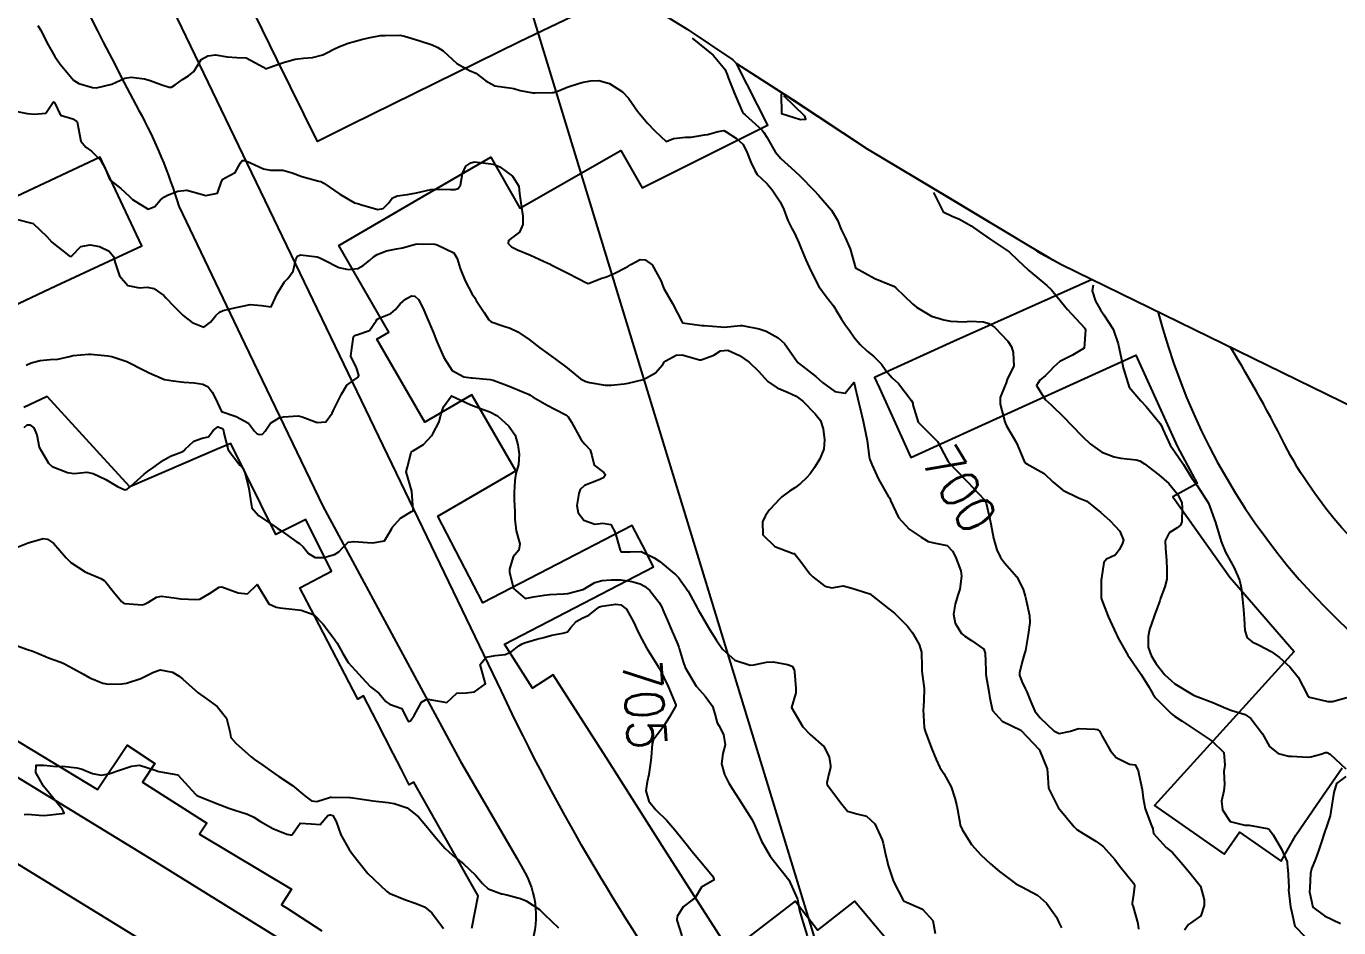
# Model space of a CAD drawing. Header units: metres. Extents: x 286371 to 293043, y 7462578 to 7466404.
# Drawn here: x 290594.6 to 290731.7, y 7463611.3 to 7463705.4 of the extents above; entities that cross this region are included whole.
import ezdxf
from ezdxf.enums import TextEntityAlignment as Align

# ---------------------------------------------------------------- set-up
doc = ezdxf.new("R2010")
doc.units = ezdxf.units.M
doc.header["$MEASUREMENT"] = 0
doc.linetypes.add('CONTINUO', pattern=[0])
for name, color, linetype in [('Area', 45, 'Continuous'), ('Cotas', 45, 'Continuous'), ('Curvas de Nivel 1m', 11, 'Continuous'), ('Curvas de Nivel 5m', 15, 'Continuous'), ('Edificações', 30, 'Continuous'), ('TEXTO', 45, 'Continuous'), ('Vias primárias', 230, 'Continuous')]:
    doc.layers.add(name, color=color, linetype=linetype)
doc.styles.add('Style-STANDARD', font='STANDARD.shx')

msp = doc.modelspace()

# ---------------------------------------------------------------- linework, layer by layer
at = {"layer": 'Area'}
msp.add_polyline3d([(290657.18, 7463709.13, 699.91), (290663.61, 7463705.12, 703.99), (290668.4, 7463701.94, 701.77), (290668.77, 7463701.55, 702.72), (290674.59, 7463697.82, 702.2), (290682.44, 7463692.64, 701.79), (290699.46, 7463682.45, 702.46), (290700.2, 7463681.93, 700.69), (290702.72, 7463680.57, 698.33), (290739.63, 7463662.55, 699.15)], dxfattribs=at)
at = {"layer": 'Curvas de Nivel 1m', "flags": 128}
for points, elevation in [([(290664.16, 7463704.18), (290666.32, 7463702.43), (290667.54, 7463700.97), (290667.8, 7463700.41), (290667.95, 7463699.98), (290668.55, 7463698.4), (290669.4, 7463696.46), (290669.44, 7463696.38), (290669.46, 7463696.37), (290669.47, 7463696.35), (290669.68, 7463696.18), (290671.45, 7463694.59), (290671.63, 7463694.35), (290671.93, 7463693.86), (290672.8, 7463692.33), (290673.4, 7463691.63), (290674.87, 7463690.3), (290675.38, 7463689.82), (290676.9, 7463688.27), (290677.35, 7463687.8), (290678.69, 7463686.24), (290679.31, 7463685.19), (290679.71, 7463684.23), (290680.13, 7463683.37), (290680.64, 7463682.21), (290681.22, 7463680.2), (290683.21, 7463679.1), (290684.92, 7463678.42), (290685.2, 7463678.31), (290685.41, 7463678.14), (290687.17, 7463676.45), (290687.57, 7463676.11), (290689.15, 7463675.16), (290690.42, 7463674.79), (290691.14, 7463674.66), (290692.58, 7463674.59), (290693.14, 7463674.65), (290694.56, 7463674.59), (290695.14, 7463674.41), (290695.76, 7463673.99), (290697.11, 7463672.57), (290697.51, 7463671.96), (290697.69, 7463671.36), (290697.73, 7463669.95), (290697.51, 7463669.51), (290697.05, 7463668.56), (290696.9, 7463668.11), (290696.84, 7463667.97), (290696.32, 7463666.68), (290696.3, 7463665.98), (290696.82, 7463664.14), (290696.88, 7463663.97), (290696.98, 7463663.73), (290698.02, 7463661.95), (290698.84, 7463660.03), (290698.87, 7463659.94), (290698.92, 7463659.85), (290699.1, 7463659.75), (290700.9, 7463658.73), (290701.83, 7463657.89), (290702.87, 7463657.02), (290704.5, 7463656.21), (290704.86, 7463656.08), (290705.37, 7463655.84), (290706.84, 7463654.67), (290707.8, 7463653.8), (290708.81, 7463652.71), (290709.19, 7463651.78), (290709.1, 7463651.47), (290708.78, 7463650.82), (290708.33, 7463650.23), (290707.44, 7463649.8), (290707.13, 7463649.44), (290706.89, 7463647.81), (290706.88, 7463647.66), (290706.85, 7463645.81), (290706.89, 7463645.62), (290707.61, 7463643.8), (290708.42, 7463642.01), (290708.54, 7463641.79), (290708.64, 7463641.56), (290709.64, 7463639.77), (290710.59, 7463638.41), (290711.05, 7463637.75), (290711.83, 7463636.47), (290712.27, 7463635.73), (290712.55, 7463635.34), (290714.17, 7463633.7), (290714.52, 7463633.42), (290715.31, 7463632.88), (290716.49, 7463632.12), (290717.2, 7463631.65), (290718.47, 7463630.8), (290719.68, 7463629.62), (290719.77, 7463628.28), (290719.69, 7463627.62), (290719.75, 7463626.27), (290719.67, 7463625.62), (290719.45, 7463624.55), (290719.55, 7463623.62), (290720.35, 7463622.41), (290721.88, 7463622.05), (290722.34, 7463622.02), (290724.2, 7463621.68), (290724.34, 7463621.65), (290724.46, 7463621.54), (290724.82, 7463621.04), (290725.72, 7463619.52), (290726.28, 7463618.21), (290726.34, 7463617.51), (290726.35, 7463617.44), (290726.46, 7463615.51), (290726.45, 7463615.3), (290726.65, 7463613.51), (290726.78, 7463612.93), (290727.08, 7463611.5), (290728.17, 7463610.38)], 699), ([(290673.43, 7463698.37), (290673.44, 7463698.36), (290673.44, 7463698.33), (290673.47, 7463696.32), (290675.47, 7463695.7), (290676.01, 7463695.75), (290675.92, 7463696.06), (290673.73, 7463698.16)], 698), ([(290593.47, 7463696.58), (290594.68, 7463696.32), (290595.46, 7463696.24), (290596.62, 7463696.35), (290597.41, 7463697.5), (290597.48, 7463697.54), (290597.51, 7463697.52), (290597.52, 7463697.49), (290598.15, 7463696.16), (290599.46, 7463695.77), (290599.9, 7463695.45), (290600.14, 7463694.16), (290600.28, 7463693.45), (290600.79, 7463692.81), (290601.41, 7463692.4), (290602.39, 7463691.41), (290602.74, 7463690.76), (290603.32, 7463689.4), (290603.34, 7463689.37), (290603.36, 7463689.35), (290604.48, 7463688.51), (290605.34, 7463687.68), (290605.67, 7463687.36), (290607.32, 7463686.33), (290608.03, 7463686.61), (290608.62, 7463687.32), (290609.01, 7463687.64), (290609.34, 7463687.81), (290610.43, 7463688.21), (290611.35, 7463688.33), (290612.62, 7463687.98), (290613.34, 7463687.75), (290614.55, 7463688.02), (290614.99, 7463689.22), (290615.12, 7463689.46), (290615.37, 7463689.62), (290616.42, 7463690.16), (290616.95, 7463691.19), (290617.15, 7463691.43), (290617.4, 7463691.42), (290618.02, 7463691.18), (290619.38, 7463690.55), (290620.11, 7463690.42), (290621.38, 7463690.41), (290622.36, 7463690.13), (290623.37, 7463689.74), (290625.16, 7463689.27), (290625.37, 7463689.21), (290625.67, 7463689.06), (290627.35, 7463687.92), (290628.87, 7463687.01), (290629.33, 7463686.89), (290629.5, 7463686.84), (290631.32, 7463686.31), (290631.87, 7463686.42), (290632.42, 7463686.96), (290632.82, 7463687.47), (290633.34, 7463687.72), (290634.4, 7463687.87), (290635.35, 7463688.05), (290636.85, 7463688.39), (290637.35, 7463688.44), (290638.89, 7463688.4), (290639.35, 7463688.4), (290639.69, 7463688.5), (290639.96, 7463688.84), (290640.14, 7463690.07), (290640.51, 7463690.83), (290641.03, 7463691.18), (290641.39, 7463691.28), (290643.11, 7463691.06), (290643.39, 7463691.02), (290644.05, 7463690.77), (290645.37, 7463689.79), (290646.03, 7463688.74), (290646.11, 7463687.98), (290646.27, 7463686.74), (290646.45, 7463685.59), (290646.45, 7463684.74), (290646.11, 7463683.92), (290645.27, 7463683.3), (290644.96, 7463683.07), (290644.94, 7463682.76), (290645.26, 7463682.42), (290645.9, 7463682.1), (290647.25, 7463681.54), (290649.08, 7463680.7), (290649.23, 7463680.62), (290649.35, 7463680.57), (290651.22, 7463679.61), (290653.09, 7463678.64), (290653.2, 7463678.59), (290653.26, 7463678.58), (290653.4, 7463678.63), (290654.7, 7463679.12), (290655.21, 7463679.29), (290656.12, 7463679.7), (290657.23, 7463680.26), (290657.44, 7463680.36), (290657.74, 7463680.57), (290658.71, 7463681.08), (290659.24, 7463681.04), (290659.98, 7463680.53), (290660.91, 7463678.81), (290661.01, 7463678.52), (290661.2, 7463678.06), (290662.09, 7463676.5), (290663.14, 7463674.48), (290665.14, 7463674.21), (290665.39, 7463674.2), (290667.14, 7463674.05), (290667.52, 7463674.03), (290669.14, 7463674.18), (290669.35, 7463674.18), (290671.13, 7463673.86), (290671.89, 7463673.59), (290673.11, 7463672.92), (290673.8, 7463672.32), (290675.08, 7463670.46), (290675.22, 7463670.3), (290677.05, 7463668.86), (290677.74, 7463668.26), (290679.03, 7463667.3), (290680.13, 7463667.12), (290680.99, 7463668.22), (290681.02, 7463668.24), (290681.04, 7463668.25), (290681.07, 7463668.23), (290681.07, 7463668.21), (290681.08, 7463668.17), (290681.51, 7463666.21), (290681.69, 7463665.52), (290682.02, 7463664.2), (290682.3, 7463662.85), (290682.42, 7463662.19), (290682.63, 7463660.49), (290682.71, 7463660.19), (290682.92, 7463659.67), (290683.6, 7463658.17), (290684.63, 7463656.39), (290684.79, 7463656.16), (290684.86, 7463655.93), (290685.68, 7463654.14), (290686.82, 7463652.94), (290688.06, 7463652.11), (290688.8, 7463651.66), (290689.38, 7463651.5), (290690.78, 7463651.23), (290691.34, 7463650.62), (290691.65, 7463650.05), (290692.2, 7463648.58), (290692.28, 7463648.04), (290692.09, 7463646.66), (290691.91, 7463646.05), (290691.63, 7463645.11), (290691.44, 7463644.05), (290691.6, 7463643.11), (290692.27, 7463642.04), (290692.64, 7463641.75), (290693.33, 7463641.32), (290694.62, 7463640.4), (290694.74, 7463640), (290694.81, 7463638.22), (290694.81, 7463638), (290694.83, 7463637.75), (290695.14, 7463636), (290695.24, 7463635.29), (290695.5, 7463633.99), (290696.51, 7463632.89), (290698.49, 7463631.94), (290700.39, 7463629.92), (290700.46, 7463629.8), (290701.22, 7463627.9), (290701.31, 7463627.01), (290701.37, 7463625.9), (290702.36, 7463623.88), (290704.03, 7463621.86), (290704.33, 7463621.59), (290705, 7463621.16), (290706.31, 7463620.37), (290707.08, 7463619.81), (290708.28, 7463618.44), (290708.77, 7463617.79), (290710.25, 7463615.98), (290710.33, 7463615.85), (290710.36, 7463615.76), (290710.35, 7463615.66), (290710.23, 7463614.81), (290710.09, 7463613.89), (290710.11, 7463613.77), (290710.21, 7463613.5), (290710.7, 7463611.76), (290710.75, 7463611.19)], 701), ([(290689.35, 7463688.08), (290690.35, 7463686.07), (290691.31, 7463685.6), (290692.07, 7463685.28), (290693.29, 7463684.59), (290694.12, 7463684.01), (290695.27, 7463683.2), (290697.14, 7463681.97), (290697.25, 7463681.88), (290698.17, 7463681.02), (290699.23, 7463680.01), (290699.3, 7463679.93), (290701.2, 7463678.36), (290701.67, 7463677.9), (290703.17, 7463676.08), (290703.34, 7463675.87), (290705.14, 7463673.96), (290705.21, 7463673.84), (290705.23, 7463673.74), (290705.1, 7463671.84), (290703.87, 7463671.08), (290703.09, 7463670.7), (290702.54, 7463670.43), (290701.93, 7463669.89), (290701.52, 7463669.44), (290701.06, 7463668.99), (290700.47, 7463668.49), (290700.12, 7463667.92), (290701.02, 7463666.47), (290701.64, 7463665.9), (290702.99, 7463664.59), (290703.7, 7463663.86), (290704.96, 7463662.56), (290705.7, 7463661.83), (290706.93, 7463660.96), (290708.23, 7463660.49), (290708.92, 7463660.34), (290710.52, 7463660.16), (290710.92, 7463660.05), (290711.4, 7463659.75), (290712.9, 7463658.62), (290713.93, 7463657.71), (290714.87, 7463656.56), (290715.28, 7463655.69), (290715.34, 7463655.2), (290715.28, 7463653.69), (290715.16, 7463653.35), (290714.81, 7463653.07), (290713.97, 7463652.54), (290713.56, 7463651.71), (290713.58, 7463650.92), (290713.69, 7463649.71), (290713.74, 7463648.72), (290713.72, 7463647.71), (290713.51, 7463646.92), (290713.08, 7463645.72), (290712.98, 7463645.44), (290712.69, 7463644.63), (290712.45, 7463643.96), (290712.36, 7463643.73), (290711.93, 7463642.46), (290711.76, 7463641.74), (290711.77, 7463640.6), (290712.08, 7463639.73), (290712.6, 7463638.87), (290713.53, 7463637.71), (290714.57, 7463636.78), (290716.4, 7463635.67), (290716.55, 7463635.59), (290716.67, 7463635.54), (290718.54, 7463634.85), (290719.88, 7463634.26), (290720.52, 7463634), (290721.91, 7463633.58), (290722.51, 7463633.18), (290723.71, 7463631.56), (290724.46, 7463630.26), (290725.34, 7463629.53), (290726.45, 7463629.25), (290726.74, 7463629.22), (290728.45, 7463629.14), (290728.77, 7463629.16), (290729.8, 7463629.46), (290730.29, 7463629.62), (290730.46, 7463629.61), (290730.79, 7463629.45), (290732.43, 7463627.93)], 698), ([(290593.54, 7463685.31), (290595.29, 7463684.84), (290596.72, 7463683.5), (290597.27, 7463682.9), (290599.08, 7463681.47), (290599.24, 7463681.41), (290599.29, 7463681.42), (290599.33, 7463681.46), (290600.27, 7463682.43), (290601.26, 7463682.62), (290602.24, 7463682.44), (290603.25, 7463681.97), (290603.68, 7463681.4), (290603.88, 7463680.75), (290604.33, 7463679.39), (290605.2, 7463678.38), (290606.41, 7463678.14), (290607.2, 7463678.21), (290607.9, 7463678.04), (290608.94, 7463677.32), (290609.18, 7463677.08), (290610.03, 7463676.16), (290610.95, 7463675.28), (290611.15, 7463675.11), (290611.91, 7463674.49), (290613.13, 7463674.03), (290613.83, 7463674.54), (290614.39, 7463675.23), (290614.78, 7463675.59), (290615.15, 7463675.76), (290616.32, 7463676.04), (290617.16, 7463676.22), (290617.96, 7463676.37), (290619.16, 7463676.29), (290620.17, 7463676.13), (290620.63, 7463677.13), (290620.81, 7463677.5), (290621.19, 7463678.14), (290621.56, 7463678.76), (290621.92, 7463679.11), (290622.46, 7463679.87), (290622.73, 7463681.1), (290622.91, 7463681.43), (290623.24, 7463681.58), (290624.96, 7463681.35), (290625.24, 7463681.26), (290625.67, 7463681.06), (290627.22, 7463680.26), (290628.2, 7463680.04), (290629.22, 7463680.14), (290629.78, 7463680.44), (290630.43, 7463680.99), (290630.87, 7463681.35), (290631.24, 7463681.61), (290632.23, 7463681.98), (290633.25, 7463682.18), (290633.88, 7463682.31), (290635.26, 7463682.69), (290635.45, 7463682.72), (290637.26, 7463682.67), (290637.52, 7463682.62), (290639.25, 7463681.77), (290639.58, 7463681.19), (290639.69, 7463680.85), (290639.9, 7463680.16), (290640.44, 7463678.84), (290641.18, 7463677.46), (290641.43, 7463677.07), (290641.59, 7463676.82), (290642.42, 7463675.54), (290642.92, 7463674.8), (290643.14, 7463674.58), (290644.48, 7463674.11), (290645.13, 7463673.92), (290645.93, 7463673.55), (290647.11, 7463672.72), (290648.24, 7463671.85), (290649.09, 7463671.22), (290649.86, 7463670.68), (290651.07, 7463669.77), (290652.49, 7463668.64), (290653.05, 7463668.34), (290653.43, 7463668.24), (290655.04, 7463667.98), (290655.68, 7463667.95), (290657.04, 7463668.1), (290657.45, 7463668.16), (290659.05, 7463668.54), (290660.33, 7463669.25), (290661.08, 7463670.13), (290661.23, 7463670.37), (290661.38, 7463670.51), (290662.48, 7463671.1), (290663.09, 7463671.12), (290664.92, 7463670.61), (290665.08, 7463670.61), (290666.42, 7463671.1), (290667.09, 7463671.54), (290667.88, 7463671.63), (290669.08, 7463671.06), (290670.1, 7463670.38), (290671.06, 7463669.42), (290672.04, 7463668.35), (290673.03, 7463667.67), (290674.1, 7463667.24), (290675.02, 7463666.82), (290675.7, 7463666.29), (290676.99, 7463664.97), (290677.55, 7463664.27), (290677.83, 7463663.4), (290677.97, 7463662.26), (290677.89, 7463661.3), (290677.49, 7463660.27), (290677.27, 7463659.91), (290676.91, 7463659.36), (290676.46, 7463658.72), (290676.09, 7463658.29), (290675.47, 7463657.71), (290674.88, 7463657.26), (290674.3, 7463656.89), (290673.52, 7463656.32), (290673.19, 7463656), (290672.85, 7463655.62), (290672.23, 7463654.96), (290671.81, 7463654.35), (290671.48, 7463653.7), (290671.52, 7463652.35), (290672.79, 7463651.11), (290674.68, 7463650.4), (290674.78, 7463650.38), (290674.9, 7463650.3), (290675.45, 7463649.61), (290676.45, 7463648.28), (290676.74, 7463647.97), (290677.99, 7463646.99), (290678.72, 7463646.82), (290679.93, 7463647.02), (290680.72, 7463646.81), (290682.7, 7463646.18), (290684.68, 7463644.63), (290685.29, 7463644.15), (290686.65, 7463642.82), (290687.16, 7463642.12), (290687.85, 7463640.88), (290688.1, 7463640.1), (290688.13, 7463638.56), (290688.15, 7463638.1), (290688.36, 7463636.29), (290688.37, 7463636.1), (290688.3, 7463634.33), (290688.29, 7463634.1), (290688.36, 7463632.23), (290688.4, 7463632.1), (290688.49, 7463631.86), (290689.15, 7463630.08), (290689.64, 7463628.88), (290690.03, 7463628.07), (290690.42, 7463627.44), (290691.19, 7463626.05), (290691.59, 7463624.84), (290691.79, 7463624.04), (290692.09, 7463622.3), (290692.14, 7463622.04), (290692.34, 7463621.59), (290693.32, 7463620.02), (290694.29, 7463618.92), (290695.32, 7463617.99), (290696.26, 7463617.18), (290697.93, 7463615.95), (290698.24, 7463615.77), (290698.57, 7463615.61), (290700.23, 7463614.73), (290701.17, 7463613.9), (290702.19, 7463612.44), (290702.46, 7463611.88), (290702.73, 7463611.32)], 702), ([(290706.02, 7463678.42), (290705.91, 7463677.83), (290706.26, 7463676.75), (290706.79, 7463675.82), (290707.16, 7463675.31), (290708.11, 7463673.8), (290708.64, 7463672.27), (290708.73, 7463671.79), (290709.08, 7463670.16), (290709.17, 7463669.78), (290709.2, 7463669.66), (290709.79, 7463667.77), (290711.02, 7463666.32), (290711.58, 7463665.75), (290712.98, 7463663.99), (290713.16, 7463663.72), (290713.31, 7463663.38), (290714.06, 7463661.71), (290714.93, 7463660.46), (290715.47, 7463659.69), (290716.32, 7463658.25), (290716.74, 7463657.67), (290716.88, 7463657.49), (290718.09, 7463655.65), (290718.82, 7463653.63), (290719.4, 7463651.63), (290719.86, 7463650.54), (290720.37, 7463649.61), (290720.75, 7463648.91), (290721.32, 7463647.6), (290721.48, 7463646.84), (290721.64, 7463645.59), (290721.75, 7463644.53), (290721.79, 7463643.59), (290721.88, 7463642.36), (290722.13, 7463641.58), (290722.64, 7463641.17), (290723.37, 7463640.82), (290724.62, 7463640.18), (290725.49, 7463639.53), (290726.59, 7463638.55), (290727.44, 7463637.5), (290728.43, 7463635.6), (290728.5, 7463635.49), (290728.54, 7463635.44), (290728.62, 7463635.41), (290730.54, 7463634.94), (290731.04, 7463634.94), (290732.54, 7463635.36)], 697), ([(290594.56, 7463670.04), (290595.08, 7463670.3), (290596.04, 7463670.55), (290597.08, 7463670.64), (290597.88, 7463670.68), (290599.09, 7463670.97), (290599.49, 7463671.05), (290601.09, 7463671.2), (290601.32, 7463671.2), (290603.09, 7463671.03), (290603.53, 7463670.95), (290605.08, 7463670.43), (290606.92, 7463669.48), (290607.06, 7463669.41), (290607.19, 7463669.34), (290609.04, 7463668.56), (290609.92, 7463668.42), (290611.04, 7463668.28), (290612.11, 7463668.2), (290613.04, 7463668.08), (290613.58, 7463667.79), (290613.99, 7463667.24), (290614.35, 7463666.56), (290614.99, 7463665.22), (290616.5, 7463664.71), (290616.98, 7463664.44), (290617.79, 7463663.99), (290618.43, 7463663.17), (290618.69, 7463662.89), (290618.96, 7463662.8), (290619.25, 7463662.86), (290619.54, 7463663.15), (290620.11, 7463664.01), (290620.99, 7463664.54), (290621.45, 7463664.65), (290622.99, 7463664.76), (290623.42, 7463664.66), (290624.98, 7463664.06), (290625.88, 7463664.15), (290626.54, 7463665.04), (290626.68, 7463665.36), (290627.01, 7463666.04), (290627.35, 7463666.69), (290627.51, 7463667.03), (290628.08, 7463667.97), (290629.05, 7463668.66), (290629.25, 7463668.8), (290629.33, 7463669), (290629.07, 7463669.77), (290628.48, 7463671.01), (290628.56, 7463671.54), (290628.78, 7463673.01), (290628.96, 7463673.17), (290629.12, 7463673.23), (290630.43, 7463673.68), (290631.14, 7463674.67), (290631.25, 7463674.87), (290631.46, 7463674.97), (290632.67, 7463675.44), (290633.16, 7463675.87), (290633.63, 7463676.47), (290634.19, 7463676.93), (290634.82, 7463677.28), (290635.18, 7463677.27), (290635.57, 7463676.91), (290636.01, 7463676.05), (290636.51, 7463674.89), (290637.12, 7463673.44), (290637.33, 7463672.88), (290637.46, 7463672.52), (290638.19, 7463670.87), (290639.06, 7463669.49), (290640.28, 7463668.84), (290641.05, 7463668.73), (290641.15, 7463668.73), (290643.05, 7463668.55), (290643.35, 7463668.49), (290645.04, 7463667.87), (290646.54, 7463667.23), (290647.03, 7463667.01), (290647.21, 7463666.92), (290647.54, 7463666.73), (290649.01, 7463665.88), (290649.79, 7463665.47), (290651, 7463664.83), (290651.18, 7463664.66), (290651.55, 7463664.09), (290652.33, 7463662.65), (290652.55, 7463662.25), (290652.94, 7463661.79), (290653.5, 7463661.2), (290653.67, 7463660.63), (290653.89, 7463659.61), (290654.9, 7463658.84), (290655.1, 7463658.6), (290654.89, 7463658.29), (290654.33, 7463658.06), (290652.88, 7463657.49), (290652.45, 7463657.07), (290652.29, 7463656.65), (290652.1, 7463655.4), (290652.23, 7463654.65), (290652.82, 7463653.86), (290653.97, 7463653.47), (290654.82, 7463653.55), (290655.65, 7463653.43), (290656.1, 7463652.59), (290656.62, 7463650.75), (290656.7, 7463650.59), (290656.77, 7463650.56), (290656.8, 7463650.55), (290657.65, 7463650.57), (290658.77, 7463650.6), (290658.82, 7463650.59), (290658.9, 7463650.55), (290660.18, 7463649.94), (290660.76, 7463649.55), (290662.05, 7463648.49), (290662.43, 7463648.18), (290662.73, 7463647.88), (290663.73, 7463646.47), (290664.69, 7463644.65), (290664.79, 7463644.45), (290664.97, 7463644.16), (290666, 7463642.43), (290666.64, 7463641.37), (290667.3, 7463640.41), (290668.6, 7463639.25), (290670.21, 7463638.75), (290670.59, 7463638.77), (290671.9, 7463639.04), (290672.6, 7463639.08), (290674.09, 7463638.82), (290674.59, 7463638.62), (290674.8, 7463638.3), (290674.83, 7463638.05), (290674.98, 7463636.3), (290674.98, 7463635.86), (290674.52, 7463634.3), (290675.7, 7463632.29), (290676.48, 7463631.5), (290677.88, 7463630.25), (290678.45, 7463629.16), (290678.61, 7463628.24), (290678.61, 7463628.06), (290678.42, 7463627.39), (290678.2, 7463626.45), (290678.26, 7463626.25), (290678.4, 7463626.06), (290679.79, 7463624.22), (290680.36, 7463623.51), (290681.34, 7463623.22), (290682.36, 7463622.96), (290683.21, 7463622.17), (290683.99, 7463620.49), (290684.08, 7463620.16), (290684.3, 7463619.16), (290684.54, 7463618.15), (290684.61, 7463617.81), (290685.17, 7463616.14), (290686.21, 7463614.12), (290688.2, 7463613.28), (290689.28, 7463612.08), (290689.53, 7463610.71)], 703), ([(290594.37, 7463663.53), (290594.69, 7463663.81), (290594.97, 7463663.82), (290595.38, 7463663.52), (290595.68, 7463662.79), (290595.95, 7463661.51), (290596.91, 7463659.81), (290597.3, 7463659.49), (290598.89, 7463658.84), (290599.58, 7463658.76), (290600.9, 7463658.88), (290601.56, 7463658.76), (290602.88, 7463658.12), (290604.1, 7463657.39), (290604.87, 7463657.05), (290605.14, 7463657.1), (290605.47, 7463657.37), (290606.2, 7463658.04), (290606.89, 7463658.69), (290607.26, 7463658.97), (290607.82, 7463659.33), (290608.44, 7463659.79), (290608.92, 7463660.15), (290609.66, 7463660.57), (290610.93, 7463661.05), (290611.07, 7463661.15), (290611.18, 7463661.28), (290612.1, 7463662.11), (290612.95, 7463662.42), (290613.63, 7463662.57), (290614.12, 7463663.24), (290614.59, 7463663.61), (290614.97, 7463663.47), (290615.12, 7463663.37), (290615.2, 7463663.22), (290615.23, 7463662.95), (290615.69, 7463661.21), (290616.91, 7463659.62), (290617.13, 7463659.41), (290617.28, 7463659.19), (290617.47, 7463658.61), (290617.83, 7463657.18), (290618, 7463656.03), (290618.15, 7463655.17), (290618.83, 7463654.36), (290620.67, 7463653.14), (290620.81, 7463653.04), (290621.16, 7463652.78), (290622.79, 7463651.65), (290623.14, 7463651.45), (290623.52, 7463651.09), (290624.08, 7463650.39), (290624.77, 7463649.96), (290625.67, 7463649.96), (290626.77, 7463650.29), (290627.24, 7463650.56), (290627.65, 7463651.02), (290628.22, 7463651.58), (290628.79, 7463651.66), (290630.22, 7463651.55), (290630.78, 7463651.5), (290632.01, 7463651.73), (290632.72, 7463652.95), (290632.75, 7463653.01), (290632.82, 7463653.1), (290633.67, 7463654.09), (290634.84, 7463654.79), (290634.93, 7463654.82), (290635, 7463654.91), (290634.87, 7463656.91), (290634.26, 7463658.92), (290634.4, 7463659.44), (290634.78, 7463660.92), (290634.84, 7463661.01), (290634.94, 7463661.06), (290636.07, 7463661.77), (290636.96, 7463662.72), (290637.03, 7463662.82), (290637.07, 7463662.88), (290637.71, 7463664.15), (290637.9, 7463664.87), (290638.16, 7463665.72), (290639.02, 7463666.85), (290641.01, 7463665.92), (290642.42, 7463665.39), (290643, 7463665.19), (290643.82, 7463664.78), (290644.98, 7463663.68), (290645.64, 7463662.75), (290645.95, 7463661.74), (290646.06, 7463660.75), (290645.99, 7463659.67), (290645.74, 7463658.75), (290645.61, 7463658.02), (290645.56, 7463656.75), (290645.56, 7463656.04), (290645.62, 7463654.75), (290645.61, 7463653.96), (290645.75, 7463652.75), (290646.14, 7463651.39), (290646.02, 7463650.75), (290645.46, 7463650.06), (290645.06, 7463648.76), (290645.05, 7463648.45), (290645.49, 7463646.75), (290646.7, 7463645.71), (290647.56, 7463645.86), (290648.7, 7463646.06), (290649.29, 7463646.11), (290650.71, 7463646.17), (290651.15, 7463646.22), (290652.71, 7463646.62), (290652.73, 7463646.63), (290652.76, 7463646.64), (290653.97, 7463647.38), (290654.73, 7463647.57), (290655.67, 7463647.66), (290656.73, 7463647.66), (290657.83, 7463647.46), (290658.72, 7463647.21), (290659.17, 7463646.99), (290659.73, 7463646.54), (290660.7, 7463645.29), (290660.96, 7463644.79), (290661.08, 7463644.52), (290661.55, 7463643.39), (290661.94, 7463642.51), (290662.63, 7463640.91), (290662.75, 7463640.62), (290662.8, 7463640.49), (290663.19, 7463639.07), (290663.41, 7463638.48), (290664.56, 7463636.56), (290664.6, 7463636.51), (290664.64, 7463636.46), (290665.49, 7463635.5), (290666.25, 7463634.44), (290666.51, 7463633.64), (290666.77, 7463632.7), (290666.92, 7463632.43), (290667.4, 7463631.5), (290667.6, 7463630.42), (290667.36, 7463629.51), (290667.22, 7463628.42), (290667.52, 7463627.31), (290667.98, 7463626.41), (290668.39, 7463625.77), (290669.27, 7463624.39), (290670.35, 7463622.68), (290670.52, 7463622.37), (290670.65, 7463622.06), (290671.37, 7463620.36), (290672.29, 7463618.8), (290672.64, 7463618.34), (290674.25, 7463616.31), (290675.13, 7463614.3), (290675.36, 7463613.14), (290675.6, 7463612.29), (290676.17, 7463610.47)], 704), ([(290593.3, 7463640.88), (290594.62, 7463640.39), (290595.28, 7463640.19), (290596.61, 7463639.63), (290596.92, 7463639.49), (290598.18, 7463639.05), (290598.59, 7463638.86), (290599.86, 7463638.17), (290600.58, 7463637.78), (290601.21, 7463637.42), (290602.57, 7463636.84), (290603.18, 7463636.77), (290604.56, 7463636.79), (290605.07, 7463636.86), (290606.56, 7463637.34), (290607.89, 7463638.01), (290608.58, 7463638.24), (290609.86, 7463638.01), (290610.57, 7463637.59), (290610.95, 7463637.28), (290612.54, 7463635.86), (290613.39, 7463635.24), (290614.52, 7463634.42), (290615.49, 7463633.21), (290615.86, 7463631.82), (290615.97, 7463631.2), (290616.46, 7463630.59), (290618.07, 7463629.17), (290618.44, 7463628.88), (290619.28, 7463628.3), (290620.42, 7463627.49), (290620.97, 7463627.13), (290622.4, 7463626.19), (290623.7, 7463625.08), (290624.38, 7463624.57), (290624.93, 7463624.51), (290626.38, 7463624.95), (290626.46, 7463624.96), (290628.38, 7463624.93), (290628.47, 7463624.93), (290630.38, 7463624.63), (290630.77, 7463624.58), (290632.38, 7463624.41), (290633.03, 7463624.29), (290634.37, 7463623.84), (290635.54, 7463622.91), (290636.34, 7463622.01), (290637.24, 7463620.88), (290638.3, 7463619.63), (290639.14, 7463618.85), (290640.27, 7463617.98), (290641.52, 7463616.82), (290642.24, 7463615.93), (290642.84, 7463615.4), (290644.23, 7463614.86), (290644.3, 7463614.85), (290644.8, 7463614.76), (290645.94, 7463614.46), (290646.22, 7463614.37), (290646.8, 7463614.14), (290648.2, 7463613.22), (290648.72, 7463612.7), (290650.17, 7463611.31)], 706), ([(290594.35, 7463623.14), (290594.71, 7463623.17), (290596.35, 7463623.06), (290596.76, 7463623.09), (290598.35, 7463623.25), (290598.53, 7463623.3), (290598.47, 7463623.47), (290598.36, 7463623.66), (290596.86, 7463625.5), (290596.39, 7463626.09), (290595.58, 7463627.52), (290595.63, 7463628.31), (290596.43, 7463628.3), (290597.74, 7463628.17), (290598.42, 7463628.18), (290599.87, 7463628.01), (290600.42, 7463627.87), (290600.73, 7463627.75), (290601.52, 7463627.43), (290602.41, 7463627.24), (290603.21, 7463627.4), (290604.42, 7463627.81), (290605.58, 7463628.21), (290606.43, 7463628.29), (290607.93, 7463627.81), (290608.42, 7463627.65), (290610.41, 7463627.28), (290612.28, 7463625.26), (290612.38, 7463625.16), (290612.57, 7463625.06), (290614.37, 7463624.32), (290615.75, 7463623.82), (290616.36, 7463623.61), (290617.68, 7463623.17), (290618.35, 7463622.87), (290619.06, 7463622.43), (290620.33, 7463621.7), (290621.81, 7463621.11), (290622.32, 7463620.99), (290622.38, 7463621.05), (290622.4, 7463621.1), (290623.2, 7463622.24), (290624.34, 7463622.18), (290625.29, 7463622.11), (290626.1, 7463623.05), (290626.28, 7463623.12), (290626.36, 7463623.12), (290626.61, 7463623.04), (290626.95, 7463622.43), (290627.44, 7463621.03), (290628.3, 7463619.5), (290628.67, 7463619.01), (290630.25, 7463616.98), (290632.23, 7463615.13), (290632.49, 7463614.95), (290634.21, 7463614.23), (290635.22, 7463613.9), (290636.2, 7463613.5), (290636.96, 7463612.88), (290638.17, 7463611.26)], 707), ([(290732.42, 7463627.12), (290731.44, 7463626.4), (290731.16, 7463625.44), (290731.05, 7463624.78), (290730.84, 7463623.45), (290730.78, 7463623.02), (290730.34, 7463621.64), (290730.28, 7463621.51), (290730.27, 7463621.46), (290729.78, 7463619.99), (290729.61, 7463619.46), (290729.26, 7463618.5), (290728.85, 7463617.48), (290728.74, 7463617), (290728.67, 7463615.48), (290728.64, 7463615.07), (290728.97, 7463613.47), (290730.2, 7463612.56), (290731.85, 7463611.77)], 698)]:
    msp.add_lwpolyline(points, dxfattribs=dict(at, elevation=elevation))
at = {"layer": 'Curvas de Nivel 5m', "flags": 128}
for points, elevation in [([(290595.8, 7463705.51), (290596.06, 7463705.05), (290596.86, 7463703.5), (290597.57, 7463702.27), (290598.12, 7463701.48), (290599.52, 7463699.82), (290600.06, 7463699.45), (290601.51, 7463699.04), (290601.92, 7463699), (290603.51, 7463699.39), (290604.87, 7463700.02), (290605.53, 7463700.12), (290606.92, 7463699.94), (290607.52, 7463699.76), (290608.73, 7463699.32), (290609.51, 7463699.08), (290609.74, 7463699.08), (290610.13, 7463699.3), (290610.92, 7463699.88), (290611.53, 7463700.24), (290612.1, 7463700.7), (290612.43, 7463701.26), (290612.85, 7463701.96), (290613.56, 7463702.34), (290614.35, 7463702.44), (290615.56, 7463702.25), (290616.58, 7463702.18), (290617.56, 7463702.12), (290619.36, 7463701.16), (290619.54, 7463701.03), (290619.68, 7463701.01), (290620.06, 7463701.15), (290621.15, 7463701.53), (290621.55, 7463701.67), (290622.67, 7463701.99), (290623.56, 7463702.1), (290624.48, 7463702.16), (290625.57, 7463702.46), (290625.97, 7463702.66), (290626.71, 7463703.05), (290627.29, 7463703.32), (290627.58, 7463703.44), (290628.21, 7463703.65), (290629.59, 7463704.06), (290630.33, 7463704.24), (290631.6, 7463704.45), (290632.07, 7463704.48), (290633.6, 7463704.5), (290634.11, 7463704.41), (290635.59, 7463703.96), (290636.98, 7463703.49), (290637.58, 7463703.22), (290638.14, 7463702.87), (290639.55, 7463701.55), (290640.89, 7463700.82), (290641.54, 7463700.53), (290642.59, 7463699.73), (290643.52, 7463699.21), (290645.3, 7463698.97), (290645.52, 7463698.93), (290646.16, 7463698.74), (290647.51, 7463698.49), (290647.74, 7463698.49), (290649.51, 7463698.51), (290649.67, 7463698.53), (290650.18, 7463698.68), (290651.1, 7463699.09), (290651.52, 7463699.22), (290652.62, 7463699.56), (290653.53, 7463699.75), (290654.38, 7463699.76), (290655.52, 7463699.46), (290656.88, 7463698.58), (290657.49, 7463697.93), (290658.44, 7463696.56), (290659.46, 7463695.32), (290660.26, 7463694.53), (290661.43, 7463693.41), (290662.2, 7463693.73), (290663.43, 7463693.84), (290664.04, 7463693.87), (290665.44, 7463694.09), (290665.75, 7463694.14), (290666.87, 7463694.43), (290667.45, 7463694.54), (290667.53, 7463694.51), (290667.69, 7463694.42), (290668.77, 7463693.73), (290669.43, 7463693.13), (290669.83, 7463692.38), (290670.27, 7463691.25), (290670.7, 7463690.37), (290670.95, 7463689.94), (290671.37, 7463689.53), (290671.98, 7463688.97), (290672.49, 7463688.34), (290672.84, 7463687.83), (290673.34, 7463687.12), (290673.73, 7463686.32), (290674.15, 7463685.16), (290674.57, 7463684.31), (290674.82, 7463683.84), (290675.27, 7463682.81), (290675.49, 7463682.29), (290676.02, 7463681.06), (290676.38, 7463680.28), (290677.2, 7463678.57), (290677.36, 7463678.27), (290678.13, 7463677.21), (290678.9, 7463676.24), (290679.01, 7463676.08), (290679.16, 7463675.83), (290679.75, 7463674.84), (290680.17, 7463674.22), (290680.58, 7463673.67), (290681.11, 7463672.9), (290681.69, 7463672.2), (290682.42, 7463671.51), (290683.09, 7463670.99), (290683.92, 7463670.16), (290684.39, 7463669.49), (290685.05, 7463668.73), (290685.69, 7463668.13), (290687.02, 7463666.41), (290687.18, 7463666.11), (290687.2, 7463665.92), (290687.76, 7463664.1), (290688.97, 7463662.9), (290689.77, 7463662.07), (290690.76, 7463660.23), (290690.84, 7463660.06), (290690.92, 7463659.93), (290692.75, 7463658.03), (290692.89, 7463657.88), (290694.68, 7463656), (290694.86, 7463655.63), (290695.24, 7463653.99), (290695.33, 7463653.48), (290695.62, 7463651.98), (290695.97, 7463650.78), (290696.34, 7463649.97), (290696.76, 7463649.43), (290698.04, 7463647.94), (290698.71, 7463646.66), (290698.91, 7463645.93), (290698.98, 7463645.65), (290699.37, 7463643.92), (290699.4, 7463643.19), (290699.25, 7463641.93), (290698.95, 7463640.27), (290698.86, 7463639.94), (290698.6, 7463639.07), (290698.32, 7463637.95), (290698.32, 7463637.69), (290698.57, 7463637.02), (290698.92, 7463636.3), (290699.1, 7463635.94), (290699.51, 7463634.9), (290699.95, 7463633.92), (290700.51, 7463633.24), (290701.93, 7463631.89), (290702.49, 7463631.62), (290703.65, 7463631.86), (290704.5, 7463632.13), (290706.24, 7463632.07), (290706.5, 7463632.02), (290706.73, 7463631.81), (290706.97, 7463631.32), (290707.84, 7463629.79), (290708.45, 7463629.09), (290709.81, 7463628.39), (290710.43, 7463628.32), (290710.73, 7463627.75), (290710.8, 7463627.37), (290711.14, 7463625.74), (290711.26, 7463624.86), (290711.46, 7463623.74), (290712.16, 7463621.9), (290712.25, 7463621.73), (290712.26, 7463621.66), (290712.33, 7463621.17), (290713.66, 7463619.7), (290714.3, 7463619.18), (290715.59, 7463617.67), (290716.26, 7463616.87), (290717.25, 7463615.65), (290717.64, 7463614.23), (290717.63, 7463613.64), (290717.26, 7463612.58), (290716.19, 7463611.82), (290716, 7463611.67), (290715.56, 7463611.06)], 700), ([(290593.38, 7463650.94), (290594.78, 7463651.52), (290596.35, 7463651.95), (290596.79, 7463651.88), (290597.42, 7463651.48), (290598.76, 7463649.93), (290599.23, 7463649.46), (290600.74, 7463648.48), (290602.37, 7463647.77), (290602.73, 7463647.59), (290602.91, 7463647.4), (290603.71, 7463646.39), (290604.52, 7463645.38), (290604.69, 7463645.23), (290604.89, 7463645.17), (290606.69, 7463645.03), (290606.94, 7463645.09), (290607.37, 7463645.33), (290608.2, 7463645.82), (290608.7, 7463645.94), (290610.27, 7463645.72), (290610.7, 7463645.65), (290612.37, 7463645.58), (290612.7, 7463645.64), (290613.74, 7463646.21), (290614.72, 7463646.87), (290615.03, 7463646.91), (290616.71, 7463646.29), (290617.71, 7463646.18), (290618.72, 7463647.16), (290619.92, 7463645.15), (290620.68, 7463644.8), (290621.07, 7463644.73), (290622.68, 7463644.54), (290623.29, 7463644.48), (290624.67, 7463643.98), (290625.56, 7463643.06), (290626.63, 7463641.61), (290627.05, 7463641.04), (290627.67, 7463639.97), (290628.22, 7463639.02), (290628.59, 7463638.59), (290630.06, 7463636.99), (290630.56, 7463636.49), (290631.4, 7463635.82), (290632.15, 7463634.96), (290632.53, 7463634.65), (290633.8, 7463634.2), (290634.43, 7463632.93), (290634.5, 7463632.87), (290634.72, 7463632.92), (290635.09, 7463633.49), (290635.88, 7463634.89), (290636.29, 7463635.13), (290636.54, 7463635.19), (290638.53, 7463634.85), (290639.57, 7463635.82), (290640.55, 7463635.85), (290641.42, 7463635.94), (290642.56, 7463636.79), (290641.99, 7463638.8), (290642.61, 7463639.56), (290643.58, 7463639.75), (290644.61, 7463639.85), (290645.24, 7463640.13), (290646.03, 7463640.74), (290646.38, 7463640.98), (290646.63, 7463641.08), (290647.91, 7463641.44), (290648.64, 7463641.63), (290649.48, 7463641.86), (290650.65, 7463642.08), (290651.11, 7463642.21), (290651.46, 7463642.66), (290652.01, 7463643.31), (290652.67, 7463643.64), (290653.35, 7463643.95), (290654.17, 7463644.62), (290654.48, 7463644.82), (290654.69, 7463644.89), (290656.18, 7463645.1), (290656.69, 7463645.02), (290657.29, 7463644.58), (290658.04, 7463643.19), (290658.32, 7463642.56), (290658.64, 7463641.9), (290659.36, 7463640.54), (290660.6, 7463638.6), (290660.64, 7463638.52), (290660.72, 7463638.4), (290661.64, 7463636.51), (290662.44, 7463634.58), (290662.45, 7463634.5), (290661.74, 7463633.28), (290661.26, 7463632.51), (290660.95, 7463632.06), (290660.48, 7463631.47), (290660.08, 7463630.92), (290659.98, 7463630.53), (290659.85, 7463629.13), (290659.78, 7463628.53), (290659.62, 7463627.34), (290659.44, 7463626.54), (290659.31, 7463625.63), (290659.62, 7463624.54), (290660.36, 7463623.65), (290661.5, 7463622.51), (290662.33, 7463621.55), (290663.2, 7463620.48), (290664.29, 7463619.11), (290664.83, 7463618.46), (290666.26, 7463616.74), (290666.42, 7463616.43), (290666.41, 7463616.28), (290666.25, 7463616.21), (290665.13, 7463615.56), (290664.44, 7463614.46), (290664.34, 7463614.35), (290664.22, 7463614.28), (290663.19, 7463613.5), (290662.57, 7463612.49), (290662.54, 7463612.13), (290663.05, 7463610.48)], 705)]:
    msp.add_lwpolyline(points, dxfattribs=dict(at, elevation=elevation))
at = {"layer": 'Edificações'}
for points in [[(290657.18, 7463709.13), (290646.09, 7463703.79), (290628.49, 7463695.13), (290625, 7463693.41), (290620.76, 7463702.01), (290618.52, 7463706.57)], [(290668.08, 7463608.85), (290661.27, 7463619.51), (290655.15, 7463629.1), (290649.63, 7463637.74), (290647.45, 7463636.35), (290644.53, 7463640.94), (290660.12, 7463649.01), (290658.96, 7463651.26), (290657.89, 7463653.33), (290642.26, 7463645.24), (290637.58, 7463654.29), (290645.74, 7463659.02), (290641.13, 7463666.96), (290636.21, 7463664.11), (290631.19, 7463672.78), (290632.46, 7463673.51), (290627.22, 7463682.56), (290635.42, 7463687.32), (290643.1, 7463691.77), (290646.14, 7463686.43), (290656.7, 7463692.45), (290658.92, 7463688.55), (290671.87, 7463695.05), (290672.05, 7463695.11), (290668.77, 7463701.55), (290673.48, 7463698.52), (290682.44, 7463692.64), (290690.95, 7463687.55), (290699.46, 7463682.45), (290701.46, 7463681.25), (290702.72, 7463680.57), (290705.93, 7463679), (290691.44, 7463672.53), (290683.19, 7463668.78), (290683.72, 7463667.64), (290687, 7463660.42), (290694.03, 7463663.62), (290710.5, 7463671.1), (290714.84, 7463661.54), (290716.91, 7463657.69), (290714.36, 7463656.32), (290720.29, 7463647.91), (290727.01, 7463640.17), (290721.62, 7463634.22), (290712.44, 7463624.09), (290719.7, 7463618.99), (290721.33, 7463621.31), (290725.66, 7463618.26), (290726.56, 7463619.88), (290727.19, 7463621), (290729.4, 7463624.2), (290732.04, 7463628.02)], [(290590.05, 7463674.75), (290597.67, 7463678.32), (290606.64, 7463682.52), (290602.52, 7463691.3), (290602.31, 7463691.75), (290593.62, 7463687.68)], [(290641.14, 7463611.29), (290641.79, 7463614.66), (290641.79, 7463614.66), (290641.1, 7463615.87), (290635.07, 7463626.52), (290634.59, 7463626.24), (290633.74, 7463627.9), (290632.91, 7463629.51), (290631.2, 7463632.85), (290629.82, 7463635.52), (290629.21, 7463635.2), (290624.74, 7463643.8), (290623.16, 7463646.82), (290626.47, 7463648.54), (290623.79, 7463653.94), (290620.66, 7463652.39), (290615.95, 7463661.87), (290614.54, 7463661.27), (290605.42, 7463657.34), (290603.08, 7463659.9), (290596.76, 7463666.79), (290594.32, 7463665.65)], [(290587.04, 7463634.79), (290602.04, 7463625.74), (290605.12, 7463630.4), (290608.03, 7463628.48), (290606.72, 7463626.51), (290613.43, 7463622.24), (290612.69, 7463621.08), (290622.28, 7463615.34), (290621.25, 7463613.73), (290621.77, 7463613.39), (290625.45, 7463611.02)], [(290684.74, 7463609.75), (290681.09, 7463614.11), (290677.23, 7463611.07), (290674.89, 7463614.1), (290668.72, 7463609.34)]]:
    msp.add_lwpolyline(points, dxfattribs=at)
at = {"layer": 'TEXTO', "linetype": 'CONTINUO'}
msp.add_polyline3d([(290728.38, 7463442.01, 0), (290641.65, 7463725.78, 0)], dxfattribs=at)
at = {"layer": 'Vias primárias'}
for points in [[(290712.8, 7463675.65, 0.222358), (290749.86, 7463630.82, -0.471674), (290759.17, 7463613.41), (290753.7, 7463592.65), (290748.14, 7463571.51), (290741.7, 7463546.22), (290741.21, 7463544.31, -0.286461), (290734.56, 7463537.94, -0.196319), (290731.46, 7463538.51, -0.051671), (290692.53, 7463569.53, -0.094993), (290644.23, 7463636.01), (290596.22, 7463735.69), (290587.96, 7463755.87)], [(290587.8, 7463735.3, 0.021704), (290606.36, 7463696.65, -0.048332), (290610.52, 7463686.65), (290617.41, 7463672.25), (290625.55, 7463655.35), (290639.91, 7463628.76), (290645.83, 7463618.6), (290646.67, 7463617.08, -0.247335), (290646.83, 7463608.45, -0.354911), (290633.72, 7463602.57), (290625.87, 7463607.18), (290607.45, 7463618.58), (290577.9, 7463636.66, 0.014792), (290544.43, 7463655.8, 0.120587), (290520.02, 7463662.02, 0.115538), (290477.96, 7463652.61, -0.28558), (290465.65, 7463652.53, -0.300892), (290468.78, 7463703.33, -0.059817), (290480.04, 7463714.97)], [(290768.42, 7463648.38), (290765.66, 7463638.07, -0.187839), (290762.83, 7463634.21, -0.287205), (290758.93, 7463634.18), (290748.32, 7463639.95), (290740.31, 7463645.59, -0.113496), (290726.36, 7463661.13, 0.022838), (290720.34, 7463671.96, -4.166254)]]:
    msp.add_lwpolyline(points, format="xyb", dxfattribs=at)
msp.add_lwpolyline([(290481.55, 7463644.97, 0.450919), (290473.76, 7463628.67, 0.004015), (290485.13, 7463612.37, 0.097104), (290506.38, 7463592.15), (290555.6, 7463560.83), (290594.8, 7463535.3), (290648.6, 7463500.09), (290711.88, 7463464.85, 0.132167), (290717.62, 7463465.59, 0.202767), (290721.53, 7463470.84), (290724, 7463480.99), (290725.8, 7463487.68), (290735.3, 7463523.64, 0.49906), (290731, 7463531.86, -0.056355), (290725.84, 7463534.21, -0.043135), (290688.31, 7463562.61, 0.060194), (290679.36, 7463569.19, -0.030002), (290655.1, 7463580.23), (290560.84, 7463638.15, 0.064259), (290526.66, 7463653.51, 0.108588), (290521.79, 7463653.89, 0.039933)], format="xyb", close=True, dxfattribs=at)

# ---------------------------------------------------------------- texts
at = {"layer": 'Cotas', "style": 'Style-STANDARD'}
for s, rotation, p in [('700', 301.1248, (290692.09, 7463657.13, 700)), ('705', 273.6669, (290659.17, 7463634.61, 705))]:
    msp.add_text(s, height=4, rotation=rotation, dxfattribs=at).set_placement(p, align=Align.MIDDLE_CENTER)

doc.saveas('drawing.dxf')
